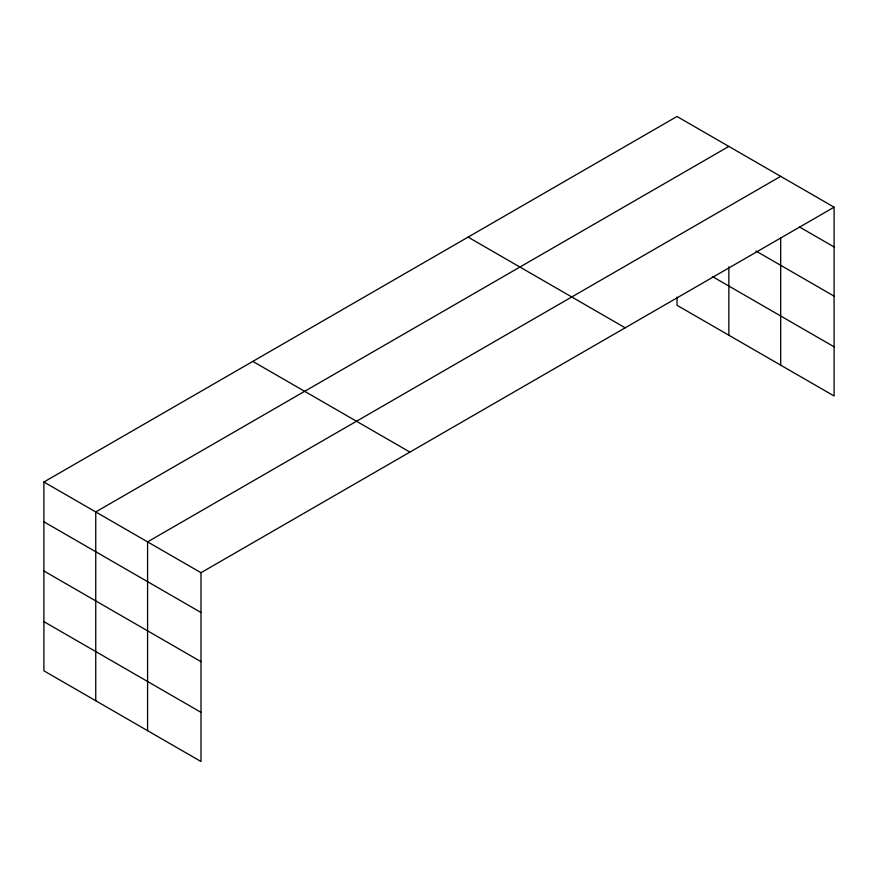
<?xml version="1.0" encoding="UTF-8"?>
<svg xmlns="http://www.w3.org/2000/svg" width="878" height="878" viewBox="0 0 878 878"><rect width="100%" height="100%" fill="white"/><g stroke="black" fill="none" stroke-linecap="round" stroke-linejoin="round"><path stroke-width="1.32" d="M834.1 207.186L677.004 116.489L43.9 482.011L43.9 670.814L200.996 761.511L200.996 572.708L834.1 207.186L834.1 395.989L677.004 305.292L677.004 297.093M728.85 146.417L95.746 511.94L95.746 700.743M780.685 176.357L147.581 541.869L147.581 730.672M799.682 227.095L834.1 246.97M755.947 251.02L834.1 296.149M712.354 276.526L834.1 346.81M468.084 237.115L625.18 327.812M252.82 361.396L409.916 452.093M43.9 482.011L200.996 572.708M43.9 521.795L200.996 612.493M43.9 570.974L200.996 661.672M43.9 621.635L200.996 712.332M780.685 237.993L780.685 365.149M728.85 266.879L728.85 335.22"/></g></svg>
